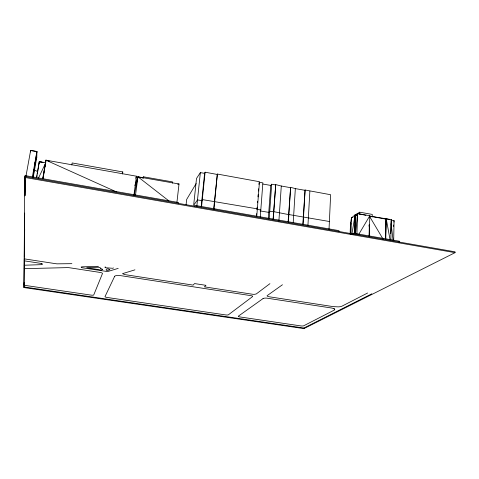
<?xml version="1.0" encoding="UTF-8"?>
<svg xmlns="http://www.w3.org/2000/svg" width="479" height="479" viewBox="0 0 479 479"><rect width="100%" height="100%" fill="white"/><g stroke="black" fill="none" stroke-linecap="round" stroke-linejoin="round"><path stroke-width="0.72" d="M354.993 233.195L355.107 214.939L355.801 215.053L357.627 213.592L369.824 215.724L369.225 236.135M24.812 195.929L24.974 176.523L455.044 251.822L455.05 252.661L303.896 328.6L23.95 287.562L24.812 177.434L25.142 175.613L178.529 202.509L178.428 203.389M23.95 287.562L24.291 258.612M24.303 257.115L24.669 213.089M24.189 282.478L24.07 285.245L91.094 295.112A2.485 0.575 7.6 0 0 93.758 294.926L102.47 273.533A2.856 0.736 7.8 0 0 101.614 272.82L101.027 272.635A2.718 0.701 7.8 0 0 99.991 272.419L69.946 267.815A11.718 2.982 8.4 0 0 68.108 267.599L24.207 268.665M24.423 256.696L24.669 229.13M25.142 175.613L24.962 195.612L25.13 180.787M24.513 249.038L24.441 256.918L24.698 255.469M369.159 236.075L369.279 224.956M399.217 242.051L399.229 241.206L353.616 233.207L352.424 234.057M393.69 240.775L394.061 220.615L391.313 220.136M390.834 239.901L391.241 219.586L369.375 216.065L383.044 239.087M385.415 238.566L385.852 218.975M385.781 239.057L386.224 218.717L389.367 219.645M30.614 151.945L30.65 150.4L36.925 151.526L36.775 157.417L33.135 177.811M369.075 226.256L369.117 224.801M372.195 217.041L372.267 214.418L359.723 212.197L356.154 214.347M356.921 234.051L357.627 213.592L365.92 215.334M359.651 214.167L359.723 212.197M353.586 234.057L353.616 233.207M354.436 233.842L355.107 214.939L356.526 215.227M355.161 233.225L355.801 215.053M350.131 233.8L350.538 222.843L351.52 217.771L355.107 214.939L356.388 215.281M350.915 234.099L351.52 217.771L352.987 217.478M385.487 238.518L386.224 218.717L390.098 239.883M338.952 231.495L338.988 230.638L194.821 205.365L194.725 206.245M390.613 233.602L391.241 219.586M329.025 229.351L330.642 194.731L305.087 190.007L302.848 224.328M39.2 163.573L39.302 161.609L45.768 162.758L45.511 164.225M307.955 225.184L309.859 191.163M303.896 328.6L303.925 328.037L371.83 293.795M303.111 224.088L305.087 190.007M293.208 222.711L295.333 188.606L290.627 187.337L288.113 221.783M288.376 222.232L290.627 187.337M45.852 161.465L45.936 160.172L136.443 176.194L133.928 195.133M278.898 220.939L281.293 186.014L275.73 184.607L273.096 219.154M273.246 219.604L275.73 184.607M269.21 218.484L271.707 184.217L275.533 184.912M268.294 218.849L270.743 185.427L271.707 184.217M260.247 217.185L262.875 182.882L259.091 182.23M256.51 215.107L256.624 213.664M260.313 210.628L260.798 209.958L256.966 209.323L257.139 207.126M257.486 202.737L257.6 201.27M257.942 196.875L258.115 194.678M258.403 191.019L258.576 188.822M258.917 184.427L259.037 182.966M256.78 216.101L259.474 181.727L217.352 174.051L213.658 209.018M393.534 226.483L393.666 225.016M393.93 222.082L394.061 220.615M213.915 209.425L217.352 174.051M201.204 206.461L204.611 173.344L205.102 172.206L217.023 174.41M201.539 206.892L205.102 172.206M196.803 206.473L200.354 172.608L204.611 173.344M355.49 233.95L357.627 213.592M186.097 204.623L186.66 199.45L196.133 183.583M176.925 202.354L179.014 183.984L137.94 176.799L134.827 185.535M172.368 183.194L172.518 181.906L143.443 176.811L142.964 178.092M143.275 178.11L143.443 176.811M135.497 195.3L137.94 176.799L142.928 178.014M122.504 174.003L122.792 171.943L72.155 162.956L71.826 165.004M32.895 177.793L36.925 151.526L30.65 150.562M36.853 177.044L37.087 175.571M37.32 174.105L37.554 172.632M37.787 171.165L39.302 161.609L42.9 162.531L39.302 161.609L36.44 177.781M42.978 178.29L45.936 160.172L49.499 161.219M351.849 234.339L355.107 214.939M42.691 178.823L45.936 160.172L116.403 191.881M43.08 178.182L43.338 176.715M43.595 175.248L44.745 168.638M45.002 167.165L45.254 165.698M32.398 176.817L36.925 151.526M25.926 176.392L30.65 150.4M134.156 195.474L137.94 176.799L139.072 177.523M122.343 173.284L122.792 171.943M34.65 163.65L36.775 157.417M135.671 178.236L136.443 176.194M398.995 241.823L399.229 241.206M38.266 178.553L45.768 162.758M358.657 234.566L369.824 215.724L369.375 216.065L386.23 219.196M200.354 172.608L196.51 178.457L193.66 205.287L197.492 199.911L201.803 200.635L202.288 199.581L257.349 208.862L256.966 209.323M288.669 214.514L329.39 221.502M269.928 283.664L256.235 293.974L254.307 294.351A3.179 0.814 4.6 0 1 252.277 294.214L204.431 286.855L205.946 285.328L194.552 283.574L193.127 285.113L124.588 274.569L122.504 273.659L134.934 269.845M282.454 284.748L267.264 295.573A3.377 0.856 4.3 0 0 267.468 296.244L268.276 296.561A3.377 0.856 4.3 0 0 269.414 296.806L333.067 306.602L338.216 306.877A6.796 1.659 3.1 0 0 341.928 306.183L367.638 292.998M118.199 268.366L108.583 271.288L106.751 271.455L82.46 267.809A1.928 0.503 8.2 0 1 81.502 267.51L81.137 267.06L81.999 266.839L98.446 266.318M177.637 184.211L179.014 183.984M105.578 267.019L105.32 267.037A1.371 0.365 7.7 0 0 104.895 267.204L105.296 267.569A1.371 0.365 7.7 0 0 106.14 267.779L112.409 268.276A2.03 0.545 7.6 0 0 112.763 268.246L113.343 268.036A2.377 0.635 7.6 0 0 113.409 267.881M24.237 265.228L41.404 264.647L42.463 264.216A2.485 0.635 9 0 0 40.044 263.264L24.273 260.839M71.88 263.66L57.067 263.845A12.083 3.185 8.8 0 1 55.271 263.63L25.01 258.977M24.052 286.969L303.925 328.037M260.109 210.91L268.767 212.377L269.731 211.269L273.808 211.664L288.574 214.592M24.812 177.434L455.05 252.661M295.333 188.606L304.83 190.277M262.899 184.044L270.743 185.427M281.293 186.014L290.316 187.642M41.493 263.612L41.871 263.761M33.997 169.662L37.805 171.775M137.94 176.799L168.842 200.863M350.598 234.051L350.538 222.843L351.047 224.058M391.08 223.729L393.073 240.057M350.538 222.843L350.706 233.321M333.965 308.721A6.419 1.533 3.3 0 1 334.593 309.129M100.47 268.18L100.47 268.258A1.79 0.473 7.8 0 0 100.548 268.384L102.632 269.366A1.844 0.485 7.8 0 1 102.566 269.575L101.231 270A1.419 0.371 7.8 0 1 100.824 269.982A1.335 0.353 7.8 0 1 100.542 269.946L86.705 267.653L97.824 267.24A1.784 0.473 7.9 0 1 98.285 267.258A1.694 0.449 7.9 0 1 99.225 267.42L99.919 267.647A1.688 0.449 7.9 0 1 100.291 267.821L100.47 268.18M109.751 269.557L109.685 269.707A3.323 0.88 7.7 0 1 109.517 269.833C104.093 272.258 105.841 266.965 109.751 269.557M114.691 276.239L105.009 296.585A2.473 0.569 7.3 0 0 107.182 297.477L225.537 314.901A2.377 0.539 5.2 0 0 228.435 314.769L252.589 296.567A2.569 0.647 4.7 0 0 252.541 296.142A2.599 0.653 4.7 0 0 252.014 295.89A2.569 0.647 4.7 0 0 251.481 295.741L121.043 275.7A5.682 1.467 7.3 0 0 118.816 275.473L115.78 275.653L114.691 276.239M263.055 298.573L238.368 316.158A2.371 0.533 4.9 0 0 239.991 316.954L300.68 325.888A2.353 0.509 3.9 0 0 303.698 325.786L334.288 310.099A6.401 1.533 3.3 0 0 332.306 308.177A6.419 1.533 3.3 0 0 330.851 307.895L266.599 298.118A4.042 1.006 4.4 0 0 263.504 298.363L263.055 298.573"/></g></svg>
